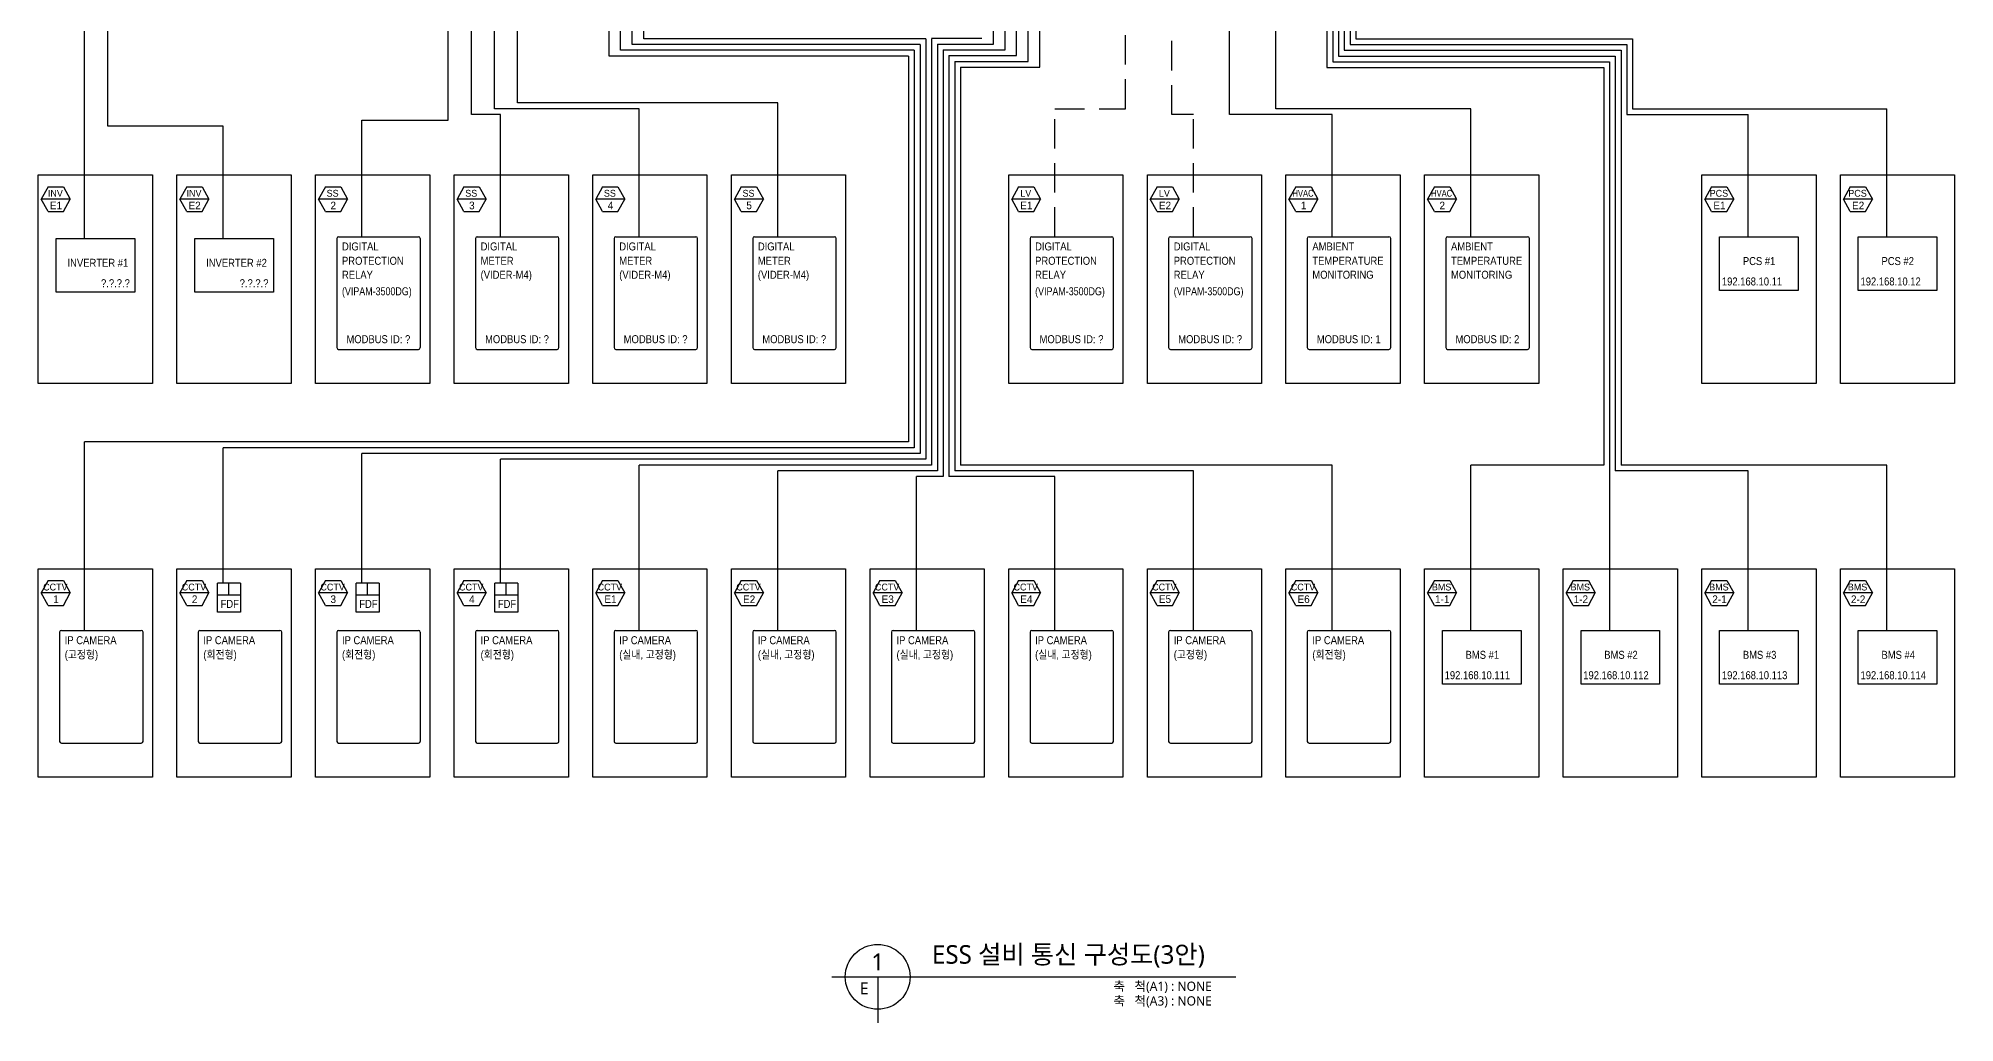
# Model space of a CAD drawing. Header units: millimetres. Extents: x 3366 to 637019, y 0 to 56757.
# Drawn here: x 129516 to 160557, y 1347 to 17294 of the extents above; entities that cross this region are included whole.
import ezdxf
from ezdxf.enums import TextEntityAlignment as Align

# ---------------------------------------------------------------- set-up
doc = ezdxf.new("R2010")
doc.units = ezdxf.units.MM
doc.linetypes.add('CE04', pattern=[15, 10, -2, 1, -2])
doc.linetypes.add('HIDDEN2', pattern=[4.7625, 3.175, -1.5875])
for name, color, linetype in [('ESYM', 4, 'Continuous'), ('SEL-735', 7, 'Continuous'), ('TEXT', 3, 'Continuous'), ('도면 TITLE', 4, 'Continuous'), ('지시선', 6, 'Continuous')]:
    doc.layers.add(name, color=color, linetype=linetype)
doc.styles.add('GHS', font='', dxfattribs={"width": 0.7})
doc.styles.add('MG', font='malgun.ttf')
doc.styles.get('GHS').set_extended_font_data('Gulim')

# ---------------------------------------------------------------- blocks, each defined once
blk = doc.blocks.new('DIGITAL LAYOUT')
at = {"layer": 'SEL-735', "color": 8, "linetype": 'Continuous', "lineweight": -3}
for p, q in [((9070707, -3285225), (9070707, -3293180)), ((9070835, -3285096), (9076659, -3285096)), ((9076788, -3293180), (9076788, -3285225)), ((9070835, -3293308), (9076659, -3293308))]:
    blk.add_line(p, q, dxfattribs=at)
for centre, start, end in [((9070835, -3285225), 90, 180), ((9076659, -3285225), 0, 90), ((9070835, -3293180), 180, 270), ((9076659, -3293180), 270, 0)]:
    blk.add_arc(centre, 128, start, end, dxfattribs=at)
blk = doc.blocks.new('COMP')
at = {"color": 8, "linetype": 'Continuous'}
blk.add_lwpolyline([(0, 2816), (1541, 2816), (1541, 0), (0, 0)], close=True, dxfattribs=at)
at = {"layer": 'ESYM', "color": 1}
for p, q in [((132, 2657), (40, 2491)), ((132, 2657), (339, 2657)), ((339, 2657), (431, 2491)), ((132, 2321), (40, 2491)), ((431, 2491), (40, 2491)), ((339, 2321), (431, 2491)), ((132, 2321), (339, 2321))]:
    blk.add_line(p, q, dxfattribs=at)

msp = doc.modelspace()

# ---------------------------------------------------------------- linework, layer by layer
at = {"color": 3}
for p, q in [((150857.5, 22123.1), (150857.5, 17287.6)), ((138759.7, 17006.8), (138759.7, 21973.5)), ((150483.1, 21748.7), (150483.1, 16913.2)), ((150576.7, 21842.3), (150576.7, 17006.8)), ((150670.3, 21935.9), (150670.3, 17100.4)), ((150763.9, 22029.5), (150763.9, 17194)), ((150389.5, 21655.1), (150389.5, 16819.6)), ((144986.8, 17200.6), (144986.8, 20228.5)), ((145174, 17107), (145174, 20228.5)), ((145361.2, 17013.4), (145361.2, 20228.5)), ((145548.4, 16919.8), (145548.4, 20228.5)), ((145735.6, 16826.2), (145735.6, 20228.5)), ((143985, 17294.2), (144799.6, 17294.2)), ((143985, 17287.6), (143985, 10381.3)), ((144078.6, 17200.6), (144078.6, 10287.7)), ((144078.6, 17200.6), (144986.8, 17200.6)), ((144172.2, 17107), (144172.2, 10194.1)), ((144172.2, 17107), (145174, 17107)), ((150670.3, 17100.4), (155152.4, 17100.4)), ((150763.9, 17194), (155246, 17194)), ((150857.5, 17287.6), (155339.6, 17287.6)), ((155152.4, 17100.4), (155152.4, 10381.3)), ((155246, 17194), (155246, 16060.4)), ((155339.6, 17287.6), (155339.6, 16154)), ((143610.6, 17006.8), (138759.7, 17006.8)), ((143610.6, 17006.8), (143610.6, 10755.7)), ((144265.8, 17013.4), (144265.8, 10194.1)), ((144265.8, 17013.4), (145361.2, 17013.4)), ((144359.4, 16919.8), (144359.4, 10287.7)), ((144359.4, 16919.8), (145548.4, 16919.8)), ((144453, 16826.2), (144453, 10381.3)), ((144453, 16826.2), (145735.6, 16826.2)), ((150389.5, 16819.6), (154871.6, 16819.6)), ((150483.1, 16913.2), (154965.2, 16913.2)), ((150576.7, 17006.8), (155058.8, 17006.8)), ((154871.6, 16819.6), (154871.6, 10381.3)), ((154965.2, 16913.2), (154965.2, 7701.5)), ((155058.8, 17006.8), (155058.8, 10287.7)), ((155339.6, 16154), (159456.1, 16154)), ((159456.1, 14080.5), (159456.1, 16154)), ((155246, 16060.4), (157210.6, 16060.4)), ((157210.6, 14080.5), (157210.6, 16060.4)), ((143610.6, 10755.7), (130264.9, 10755.7)), ((130264.9, 7701.5), (130264.9, 10755.7)), ((143985, 10381.3), (139246.8, 10381.3)), ((139246.8, 7701.5), (139246.8, 10381.3)), ((144078.6, 10287.7), (141492.3, 10287.7)), ((141492.3, 7701.5), (141492.3, 10287.7)), ((148228.7, 10287.7), (144359.4, 10287.7)), ((150474.2, 10381.3), (144453, 10381.3)), ((148228.7, 7701.5), (148228.7, 10287.7)), ((150474.2, 7701.5), (150474.2, 10381.3)), ((152719.7, 7701.5), (152719.7, 10381.3)), ((154871.6, 10381.3), (152719.7, 10381.3)), ((157210.6, 10287.7), (155058.8, 10287.7)), ((159456.1, 10381.3), (155152.4, 10381.3)), ((157210.6, 7701.5), (157210.6, 10287.7)), ((159456.1, 7701.5), (159456.1, 10381.3)), ((143737.8, 7701.5), (143737.8, 10194.1)), ((144172.2, 10194.1), (143737.8, 10194.1)), ((145983.3, 10194.1), (144265.8, 10194.1)), ((145983.3, 7701.5), (145983.3, 10194.1))]:
    msp.add_line(p, q, dxfattribs=at)
at = {"color": 1}
for p, q in [((138946.9, 17100.4), (138946.9, 20871.9)), ((139134.1, 17194), (139134.1, 20871.9)), ((139321.3, 17287.6), (139321.3, 20871.9)), ((143704.2, 17100.4), (138946.9, 17100.4)), ((143797.8, 17194), (139134.1, 17194)), ((143891.4, 17287.6), (139321.3, 17287.6)), ((143704.2, 17100.4), (143704.2, 10662.1)), ((143797.8, 17194), (143797.8, 10568.5)), ((143891.4, 17287.6), (143891.4, 10474.9)), ((132510.4, 8465.5), (132510.4, 10662.1)), ((143704.2, 10662.1), (132510.4, 10662.1)), ((143797.8, 10568.5), (134755.9, 10568.5)), ((134755.9, 8465.5), (134755.9, 10568.5)), ((143891.4, 10474.9), (137001.4, 10474.9)), ((137001.4, 8465.5), (137001.4, 10474.9))]:
    msp.add_line(p, q, dxfattribs=at)
for p, q in [((130264.9, 14052), (130264.9, 20133)), ((130639.3, 15873.2), (130639.3, 20133)), ((136156.1, 15966.8), (136156.1, 20133)), ((136530.5, 16060.4), (136530.5, 20133)), ((136904.9, 16154), (136904.9, 20133)), ((137279.3, 16247.6), (137279.3, 20133)), ((148812.3, 16060.4), (148812.3, 19852.2)), ((149561.1, 16154), (149561.1, 19852.2)), ((152719.7, 16154), (149561.1, 16154)), ((152719.7, 14080.5), (152719.7, 16154)), ((132510.4, 15873.2), (130639.3, 15873.2)), ((132510.4, 14052), (132510.4, 15873.2)), ((150474.2, 16060.4), (148812.3, 16060.4)), ((150474.2, 14080.5), (150474.2, 16060.4)), ((132791.2, 8465.5), (132416.8, 8465.5)), ((132604, 8277.4), (132604, 8465.5)), ((135036.7, 8465.5), (134662.3, 8465.5)), ((134849.5, 8277.4), (134849.5, 8465.5)), ((137282.2, 8465.5), (136907.8, 8465.5)), ((137095, 8277.4), (137095, 8465.5))]:
    msp.add_line(p, q)
at = {"color": 2, "linetype": 'HIDDEN2', "ltscale": 150}
for p, q in [((147127.5, 16154), (147127.5, 19852.2)), ((147876.3, 16060.4), (147876.3, 19852.2)), ((145983.3, 16154), (147127.5, 16154)), ((145983.3, 14080.5), (145983.3, 16154)), ((148228.7, 16060.4), (147876.3, 16060.4)), ((148228.7, 14080.5), (148228.7, 16060.4))]:
    msp.add_line(p, q, dxfattribs=at)
at = {"ltscale": 150}
for p, q in [((139246.8, 16154), (136904.9, 16154)), ((141492.3, 16247.6), (137279.3, 16247.6)), ((139246.8, 14080.5), (139246.8, 16154)), ((141492.3, 14080.5), (141492.3, 16247.6)), ((134755.9, 15966.8), (136156.1, 15966.8)), ((134755.9, 14080.5), (134755.9, 15966.8)), ((137001.4, 16060.4), (136530.5, 16060.4)), ((137001.4, 14080.5), (137001.4, 16060.4))]:
    msp.add_line(p, q, dxfattribs=at)
for points in [[(132791.2, 8465.5), (132791.2, 7995.1), (132416.8, 7995.1), (132416.8, 8465.5)], [(135036.7, 8465.5), (135036.7, 7995.1), (134662.3, 7995.1), (134662.3, 8465.5)], [(137282.2, 8465.5), (137282.2, 7995.1), (136907.8, 7995.1), (136907.8, 8465.5)], [(132416.8, 8277.4), (132791.2, 8277.4)], [(134662.3, 8277.4), (135036.7, 8277.4)], [(136907.8, 8277.4), (137282.2, 8277.4)]]:
    msp.add_lwpolyline(points)
at = {"layer": '도면 TITLE'}
for p, q in [((142369.1, 2089.9), (148913, 2089.9)), ((143111.7, 2089.9), (143111.7, 1347.3))]:
    msp.add_line(p, q, dxfattribs=at)
msp.add_circle((143111.7, 2089.9), 525.1, dxfattribs=at)
at = {"layer": '지시선'}
for points in [[(129803.8, 14052), (131077.7, 14052), (131077.7, 13181.7), (129803.8, 13181.7)], [(132049.2, 14052), (133323.1, 14052), (133323.1, 13181.7), (132049.2, 13181.7)], [(156749.4, 14080.5), (158023.3, 14080.5), (158023.3, 13210.3), (156749.4, 13210.3)], [(158994.9, 14080.5), (160268.8, 14080.5), (160268.8, 13210.3), (158994.9, 13210.3)], [(152258.5, 7701.5), (153532.4, 7701.5), (153532.4, 6831.3), (152258.5, 6831.3)], [(154504, 7701.5), (155777.9, 7701.5), (155777.9, 6831.3), (154504, 6831.3)], [(156749.4, 7701.5), (158023.3, 7701.5), (158023.3, 6831.3), (156749.4, 6831.3)], [(158994.9, 7701.5), (160268.8, 7701.5), (160268.8, 6831.3), (158994.9, 6831.3)]]:
    msp.add_lwpolyline(points, close=True, dxfattribs=at)

# ---------------------------------------------------------------- block references
at = {"color": 3, "xscale": 1.2, "yscale": 1.2, "zscale": 1.2}
for p in [(129515.9, 11701.1), (131761.4, 11701.1), (134006.9, 11701.1), (136252.4, 11701.1), (138497.8, 11701.1), (140743.3, 11701.1), (145234.3, 11701.1), (147479.7, 11701.1), (149725.2, 11701.1), (151970.7, 11701.1), (156461.6, 11701.1), (158707.1, 11701.1), (129515.9, 5322.1), (131761.4, 5322.1), (134006.9, 5322.1), (136252.4, 5322.1), (138497.8, 5322.1), (140743.3, 5322.1), (142988.8, 5322.1), (145234.3, 5322.1), (147479.7, 5322.1), (149725.2, 5322.1), (151970.7, 5322.1), (154216.2, 5322.1), (156461.6, 5322.1), (158707.1, 5322.1)]:
    msp.add_blockref('COMP', p, dxfattribs=at)
at = {"xscale": 0.2223437640466005, "yscale": 0.2223437640466005, "zscale": 0.2223437640466005}
for p in [(-1882463.5, 744501.2), (-1880218.1, 744501.2), (-1877972.6, 744501.2), (-1875727.1, 744501.2), (-1871236.2, 744501.2), (-1868990.7, 744501.2), (-1866745.2, 744501.2), (-1864499.7, 744501.2), (-1886954.5, 738122.2), (-1884709, 738122.2), (-1882463.5, 738122.2), (-1880218.1, 738122.2), (-1877972.6, 738122.2), (-1875727.1, 738122.2), (-1873481.6, 738122.2), (-1871236.2, 738122.2), (-1868990.7, 738122.2), (-1866745.2, 738122.2)]:
    msp.add_blockref('DIGITAL LAYOUT', p, dxfattribs=at)

# ---------------------------------------------------------------- texts
at = {"linetype": 'CE04', "style": 'GHS'}
for s, height, p in [('INV', 111.17, (129792, 14783.7)), ('E1', 123.52, (129801.9, 14586.9)), ('INV', 111.17, (132037.5, 14783.7)), ('E2', 123.52, (132047.4, 14586.9)), ('SS', 111.17, (134282.9, 14783.7)), ('2', 123.5, (134292.9, 14586.9)), ('SS', 111.17, (136528.4, 14783.7)), ('3', 123.5, (136538.3, 14586.9)), ('SS', 111.17, (138773.9, 14783.7)), ('4', 123.5, (138783.8, 14586.9)), ('SS', 111.17, (141019.4, 14783.7)), ('5', 123.5, (141029.3, 14586.9)), ('LV', 111.17, (145510.3, 14783.7)), ('E1', 123.52, (145520.2, 14586.9)), ('LV', 111.17, (147755.8, 14783.7)), ('E2', 123.52, (147765.7, 14586.9)), ('1', 123.5, (150011.2, 14586.9)), ('2', 123.5, (152256.7, 14586.9)), ('PCS', 111.17, (156737.7, 14783.7)), ('E1', 123.52, (156747.6, 14586.9)), ('PCS', 111.17, (158983.1, 14783.7)), ('E2', 123.52, (158993.1, 14586.9)), ('CCTV', 111.17, (129792, 8404.7)), ('CCTV', 111.17, (132037.5, 8404.7)), ('CCTV', 111.17, (134282.9, 8404.7)), ('CCTV', 111.17, (136528.4, 8404.7)), ('CCTV', 111.17, (138773.9, 8404.7)), ('CCTV', 111.17, (141019.4, 8404.7)), ('CCTV', 111.17, (143264.8, 8404.7)), ('CCTV', 111.17, (145510.3, 8404.7)), ('CCTV', 111.17, (147755.8, 8404.7)), ('CCTV', 111.17, (150001.3, 8404.7)), ('BMS', 111.17, (152246.7, 8404.7)), ('BMS', 111.17, (154492.2, 8404.7)), ('BMS', 111.17, (156737.7, 8404.7)), ('BMS', 111.17, (158983.1, 8404.7)), ('1', 123.5, (129801.9, 8208)), ('2', 123.5, (132047.4, 8208)), ('3', 123.5, (134292.9, 8208)), ('4', 123.5, (136538.3, 8208)), ('E1', 123.52, (138783.8, 8208)), ('E2', 123.52, (141029.3, 8208)), ('E3', 123.52, (143274.8, 8208)), ('E4', 123.52, (145520.2, 8208)), ('E5', 123.52, (147765.7, 8208)), ('E6', 123.52, (150011.2, 8208)), ('1-1', 123.52, (152256.7, 8208)), ('1-2', 123.52, (154502.1, 8208)), ('2-1', 123.52, (156747.6, 8208)), ('2-2', 123.52, (158993.1, 8208))]:
    msp.add_text(s, height=height, dxfattribs=at).set_placement(p, align=Align.MIDDLE)
at = {"linetype": 'CE04', "style": 'GHS', "width": 0.8}
for p in [(150001.3, 14783.7), (152246.7, 14783.7)]:
    msp.add_text('HVAC', height=111.17, dxfattribs=at).set_placement(p, align=Align.MIDDLE)
at = {"layer": 'TEXT', "color": 7, "linetype": 'Continuous', "lineweight": -3, "style": 'GHS'}
for s, width, p in [('DIGITAL', 0.9, (134434.5, 13922.6)), ('DIGITAL', 0.9, (136680, 13922.6)), ('DIGITAL', 0.9, (138925.5, 13922.6)), ('DIGITAL', 0.9, (141170.9, 13922.6)), ('DIGITAL', 0.9, (145661.9, 13922.6)), ('DIGITAL', 0.9, (147907.4, 13922.6)), ('AMBIENT', 0.9, (150152.8, 13922.6)), ('AMBIENT', 0.9, (152398.3, 13922.6)), ('INVERTER #1', 0.9, (129988.6, 13657.1)), ('INVERTER #2', 0.9, (132234.1, 13657.1)), ('PROTECTION', 0.9, (134434.5, 13690.2)), ('METER', 0.9, (136680, 13690.2)), ('METER', 0.9, (138925.5, 13690.2)), ('METER', 0.9, (141170.9, 13690.2)), ('PROTECTION', 0.9, (145661.9, 13690.2)), ('PROTECTION', 0.9, (147907.4, 13690.2)), ('TEMPERATURE', 0.9, (150152.8, 13690.2)), ('TEMPERATURE', 0.9, (152398.3, 13690.2)), ('PCS #1', 0.9, (157125.7, 13685.6)), ('PCS #2', 0.9, (159371.2, 13685.6)), ('RELAY', 0.9, (134434.5, 13464.3)), ('(VIDER-M4)', 0.9, (136680, 13464.3)), ('(VIDER-M4)', 0.9, (138925.5, 13464.3)), ('(VIDER-M4)', 0.9, (141170.9, 13464.3)), ('RELAY', 0.9, (145661.9, 13464.3)), ('RELAY', 0.9, (147907.4, 13464.3)), ('MONITORING', 0.9, (150152.8, 13464.3)), ('MONITORING', 0.9, (152398.3, 13464.3)), ('(VIPAM-3500DG)', 0.85, (134434.5, 13196.2)), ('(VIPAM-3500DG)', 0.85, (145661.9, 13196.2)), ('(VIPAM-3500DG)', 0.85, (147907.4, 13196.2)), ('IP CAMERA', 0.9, (129943.6, 7543.6)), ('IP CAMERA', 0.9, (132189, 7543.6)), ('IP CAMERA', 0.9, (134434.5, 7543.6)), ('IP CAMERA', 0.9, (136680, 7543.6)), ('IP CAMERA', 0.9, (138925.5, 7543.6)), ('IP CAMERA', 0.9, (141170.9, 7543.6)), ('IP CAMERA', 0.9, (143416.4, 7543.6)), ('IP CAMERA', 0.9, (145661.9, 7543.6)), ('IP CAMERA', 0.9, (147907.4, 7543.6)), ('IP CAMERA', 0.9, (150152.8, 7543.6)), ('(고정형)', 0.9, (129943.6, 7311.2)), ('(회전형)', 0.9, (132189, 7311.2)), ('(회전형)', 0.9, (134434.5, 7311.2)), ('(회전형)', 0.9, (136680, 7311.2)), ('(실내, 고정형)', 0.9, (138925.5, 7311.2)), ('(실내, 고정형)', 0.9, (141170.9, 7311.2)), ('(실내, 고정형)', 0.9, (143416.4, 7311.2)), ('(실내, 고정형)', 0.9, (145661.9, 7311.2)), ('(고졍형)', 0.9, (147907.4, 7311.2)), ('(회전형)', 0.9, (150152.8, 7311.2)), ('BMS #1', 0.9, (152634.7, 7306.6)), ('BMS #2', 0.9, (154880.2, 7306.6)), ('BMS #3', 0.9, (157125.7, 7306.6)), ('BMS #4', 0.9, (159371.2, 7306.6))]:
    msp.add_text(s, height=129.6, dxfattribs=dict(at, width=width)).set_placement(p, align=Align.MIDDLE_LEFT)
at = {"layer": 'TEXT', "linetype": 'Continuous', "lineweight": -3, "style": 'GHS', "width": 0.9}
for p in [(130998.2, 13326.8), (133243.6, 13326.8)]:
    msp.add_text('?.?.?.?', height=129.6, dxfattribs=at).set_placement(p, align=Align.MIDDLE_RIGHT)
for s, p in [('192.168.10.11', (156786, 13355.4)), ('192.168.10.12', (159031.5, 13355.4)), ('MODBUS ID: ?', (134506.7, 12420.3)), ('MODBUS ID: ?', (136752.1, 12420.3)), ('MODBUS ID: ?', (138997.6, 12420.3)), ('MODBUS ID: ?', (141243.1, 12420.3)), ('MODBUS ID: ?', (145734, 12420.3)), ('MODBUS ID: ?', (147979.5, 12420.3)), ('MODBUS ID: 1', (150225, 12420.3)), ('MODBUS ID: 2', (152470.4, 12420.3)), ('192.168.10.111', (152295.1, 6976.4)), ('192.168.10.112', (154540.5, 6976.4)), ('192.168.10.113', (156786, 6976.4)), ('192.168.10.114', (159031.5, 6976.4))]:
    msp.add_text(s, height=129.6, dxfattribs=at).set_placement(p, align=Align.MIDDLE_LEFT)
at = {"layer": 'TEXT', "color": 7, "linetype": 'Continuous', "lineweight": -3, "style": 'GHS', "width": 0.9}
for p in [(132765.2, 8131.5), (135010.6, 8131.5), (137256.1, 8131.5)]:
    msp.add_text('FDF', height=129.6, dxfattribs=at).set_placement(p, align=Align.MIDDLE_RIGHT)
at = {"layer": '도면 TITLE', "style": 'MG'}
msp.add_text('ESS 설비 통신 구성도(3안)', height=300, dxfattribs=at).set_placement((143990.7, 2452.7), align=Align.MIDDLE_LEFT)
for s, height, p in [('1', 272.2, (143111.7, 2332.2)), ('E', 194.4, (142892.9, 1901.2))]:
    msp.add_text(s, height=height, dxfattribs=at).set_placement(p, align=Align.MIDDLE)
for s, p in [('축   척(A1) : NONE', (148525.1, 1937.8)), ('축   척(A3) : NONE', (148525.1, 1700.4))]:
    msp.add_text(s, height=150, dxfattribs=at).set_placement(p, align=Align.MIDDLE_RIGHT)

doc.saveas('drawing.dxf')
